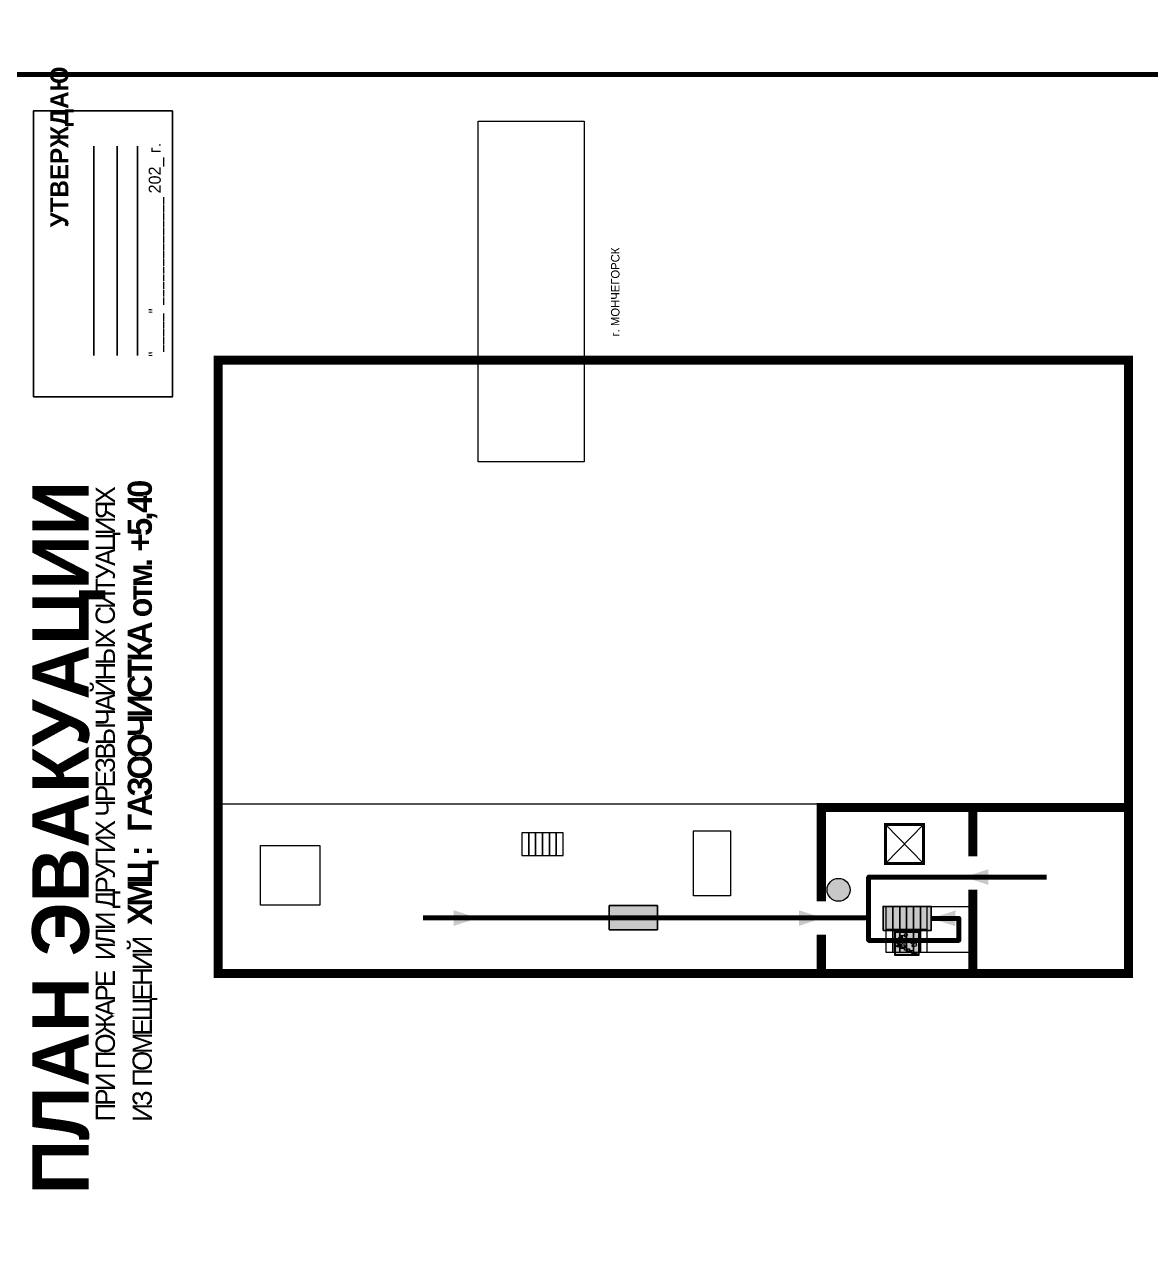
# Model space of a CAD drawing. Header units: millimetres. Extents: x 13114 to 67229, y 22859 to 38520.
# Drawn here: x 25637.9 to 26012.1, y 30510.1 to 30913.4 of the extents above; entities that cross this region are included whole.
import ezdxf

# ---------------------------------------------------------------- set-up
doc = ezdxf.new("R2010")
doc.units = ezdxf.units.MM
doc.layers.add('План_Штампы', color=7, linetype='Continuous')
doc.styles.add('обычный', font='arial.ttf')
picture_1 = doc.add_image_def('image1.jpg', size_in_pixel=(337, 105))

# ---------------------------------------------------------------- blocks, each defined once
blk = doc.blocks.new('A$C7B4425F7')
at = {"true_color": 0xffffff}
blk.add_hatch(color=7, dxfattribs=at).paths.add_polyline_path([(0, 0), (-16, 0), (-16, -8), (0, -8)])
h = blk.add_hatch(color=126)
h.paths.add_polyline_path([(-0.2, -0.2), (-15.8, -0.2), (-15.8, -7.8), (-0.2, -7.8)])
h.paths.add_polyline_path([(-11.76, -2.03), (-11.76, -3.66), (-11.17, -3.66, -0.568275), (-11.17, -6.18), (-12.58, -6.18), (-12.58, -2.03)], flags=16)
h.paths.add_polyline_path([(-13.33, -4.12, -0.495768), (-13.59, -6.18), (-15.03, -6.18), (-15.03, -2.03), (-13.59, -2.03, -0.487973)], flags=16)
h.paths.add_polyline_path([(-10.25, -2.03), (-9.48, -2.03), (-9.48, -6.18), (-10.25, -6.18)], flags=16)
h.paths.add_polyline_path([(-13.84, -3.69), (-14.24, -3.69), (-14.24, -3.03), (-13.9, -3.03, -0.692621)], flags=0)
h.paths.add_polyline_path([(-9.15, -2.03), (-8.4, -2.03), (-8.04, -3.07), (-7.68, -2.03), (-6.93, -2.03), (-7.64, -4.1), (-6.93, -6.18), (-7.68, -6.18), (-8.04, -5.14), (-8.4, -6.18), (-9.15, -6.18), (-8.44, -4.1)], flags=16)
h.paths.add_polyline_path([(-11.76, -4.46), (-11.42, -4.46, -0.692621), (-11.36, -5.12), (-11.76, -5.12)], flags=0)
h.paths.add_polyline_path([(-13.9, -5.2), (-14.24, -5.2), (-14.24, -4.55), (-13.84, -4.55, -0.708038)], flags=0)
edge = h.paths.add_edge_path(flags=16)
edge.add_ellipse((-5.51, -4.08), major_axis=(0, 2.05), ratio=0.586184, start_angle=0, end_angle=360)
edge = h.paths.add_edge_path(flags=0)
edge.add_ellipse((-5.51, -4.08), major_axis=(0, 1.14), ratio=0.454828, start_angle=0, end_angle=360)
h.paths.add_polyline_path([(-4.13, -4.96, 0.377264), (-3.48, -4.52, 0.0555), (-3.16, -2.03), (-1.66, -2.03), (-1.66, -4.96), (-0.96, -4.96), (-0.96, -7.01), (-1.75, -7.01), (-1.75, -6.18), (-3.3, -6.18), (-3.3, -7.02), (-4.13, -7.02)], flags=16)
h.paths.add_polyline_path([(-2.73, -2.91), (-2.28, -2.91), (-2.28, -4.96), (-3.05, -4.96, 0.079136)], flags=0)
at = {"color": 126}
blk.add_lwpolyline([(-16, -8), (0, -8), (0, 0), (-16, 0)], close=True, dxfattribs=at)
blk = doc.blocks.new('вниз')
at = {"lineweight": 0, "true_color": 0xffffff}
h = blk.add_hatch(color=7, dxfattribs=at)
h.dxf.hatch_style = 1
h.paths.add_polyline_path([(40994.51, -4472.22), (40986.51, -4472.22), (40986.51, -4480.22), (40994.51, -4480.22)])
h.paths.add_polyline_path([(40994.31, -4472.42), (40994.31, -4480.01), (40986.71, -4480.01), (40986.71, -4472.42)], flags=16)
h.paths.add_polyline_path([(40988.43, -4473.53), (40989.43, -4473.53), (40990.19, -4473.96), (40990.19, -4474.6), (40991, -4474.6), (40991, -4475.06), (40989.73, -4475.06), (40989.73, -4474.46), (40989.3, -4475.18), (40990.17, -4475.7), (40990.17, -4477.11), (40989.63, -4477.11), (40989.63, -4476.01), (40988.94, -4475.59), (40988.94, -4476.46), (40988.94, -4476.46), (40987.47, -4476.46), (40987.26, -4476.46), (40987.26, -4475.92), (40988.4, -4475.92), (40988.4, -4475.2), (40989.1, -4473.99), (40988.66, -4473.99), (40988.24, -4474.7), (40987.86, -4474.47), (40988.41, -4473.56)], flags=0)
h.paths.add_polyline_path([(40990.55, -4473.29, -1), (40989.69, -4473.29, -1)], flags=0)
h.paths.add_polyline_path([(40988.85, -4476.89), (40988.85, -4477.43), (40990.1, -4477.43), (40990.1, -4477.99), (40991.34, -4477.99), (40991.34, -4478.54), (40992.59, -4478.54), (40992.59, -4479.09), (40993.83, -4479.09), (40993.83, -4479.52), (40992.17, -4479.52), (40992.17, -4478.97), (40990.91, -4478.97), (40990.91, -4478.41), (40989.68, -4478.41), (40989.68, -4477.86), (40988.43, -4477.86), (40988.43, -4477.31), (40987.6, -4477.31), (40987.18, -4477.31), (40987.18, -4476.89)], flags=0)
h.paths.add_polyline_path([(40991.61, -4475.33), (40993.12, -4476.2), (40992.9, -4475.27), (40993.48, -4475.6), (40993.83, -4476.88), (40992.56, -4477.22), (40991.97, -4476.88), (40992.9, -4476.61), (40991.38, -4475.74), (40991.58, -4475.39)], flags=0)
h.paths.add_polyline_path([(40990.19, -4473.96), (40989.43, -4473.53), (40988.43, -4473.53), (40988.41, -4473.56), (40987.86, -4474.47), (40988.24, -4474.7), (40988.66, -4473.99), (40989.1, -4473.99), (40988.4, -4475.2), (40988.4, -4475.92), (40987.26, -4475.92), (40987.26, -4476.46), (40987.47, -4476.46), (40988.94, -4476.46), (40988.94, -4476.27), (40988.94, -4475.59), (40989.63, -4476.01), (40989.63, -4477.11), (40990.17, -4477.11), (40990.17, -4475.7), (40989.3, -4475.18), (40989.73, -4474.46), (40989.73, -4475.06), (40991, -4475.06), (40991, -4474.6), (40990.19, -4474.6)], flags=0)
h.paths.add_polyline_path([(40990.55, -4473.29, 1), (40989.69, -4473.29, 1)], flags=0)
h.paths.add_polyline_path([(40991.61, -4475.33), (40991.58, -4475.39), (40991.38, -4475.74), (40992.9, -4476.61), (40991.97, -4476.88), (40992.56, -4477.22), (40993.83, -4476.88), (40993.48, -4475.6), (40992.9, -4475.27), (40993.12, -4476.2)], flags=0)
h.paths.add_polyline_path([(40990.1, -4477.43), (40988.85, -4477.43), (40988.85, -4476.89), (40987.18, -4476.89), (40987.18, -4477.31), (40987.6, -4477.31), (40988.43, -4477.31), (40988.43, -4477.86), (40989.68, -4477.86), (40989.68, -4478.41), (40990.91, -4478.41), (40990.91, -4478.97), (40992.17, -4478.97), (40992.17, -4479.52), (40993.83, -4479.52), (40993.83, -4479.09), (40992.59, -4479.09), (40992.59, -4478.54), (40991.34, -4478.54), (40991.34, -4477.99), (40990.1, -4477.99)], flags=0)
at = {"lineweight": 0}
h = blk.add_hatch(color=126, dxfattribs=at)
h.dxf.hatch_style = 1
h.paths.add_polyline_path([(40994.31, -4472.42), (40986.71, -4472.42), (40986.71, -4480.01), (40994.31, -4480.01)])
h.paths.add_polyline_path([(40988.43, -4473.53), (40989.43, -4473.53), (40990.19, -4473.96), (40990.19, -4474.6), (40991, -4474.6), (40991, -4475.06), (40989.73, -4475.06), (40989.73, -4474.46), (40989.3, -4475.18), (40990.17, -4475.7), (40990.17, -4477.11), (40989.63, -4477.11), (40989.63, -4476.01), (40988.94, -4475.59), (40988.94, -4476.46), (40988.94, -4476.46), (40987.47, -4476.46), (40987.26, -4476.46), (40987.26, -4475.92), (40988.4, -4475.92), (40988.4, -4475.2), (40989.1, -4473.99), (40988.66, -4473.99), (40988.24, -4474.7), (40987.86, -4474.47), (40988.41, -4473.56)], flags=16)
h.paths.add_polyline_path([(40990.55, -4473.29, -1), (40989.69, -4473.29, -1)], flags=16)
h.paths.add_polyline_path([(40988.85, -4476.89), (40988.85, -4477.43), (40990.1, -4477.43), (40990.1, -4477.99), (40991.34, -4477.99), (40991.34, -4478.54), (40992.59, -4478.54), (40992.59, -4479.09), (40993.83, -4479.09), (40993.83, -4479.52), (40992.17, -4479.52), (40992.17, -4478.97), (40990.91, -4478.97), (40990.91, -4478.41), (40989.68, -4478.41), (40989.68, -4477.86), (40988.43, -4477.86), (40988.43, -4477.31), (40987.6, -4477.31), (40987.18, -4477.31), (40987.18, -4476.89)], flags=16)
h.paths.add_polyline_path([(40991.61, -4475.33), (40993.12, -4476.2), (40992.9, -4475.27), (40993.48, -4475.6), (40993.83, -4476.88), (40992.56, -4477.22), (40991.97, -4476.88), (40992.9, -4476.61), (40991.38, -4475.74), (40991.58, -4475.39)], flags=16)
at = {"lineweight": 0, "true_color": 0xffffff}
h = blk.add_hatch(color=7, dxfattribs=at)
h.dxf.hatch_style = 1
h.paths.add_polyline_path([(40989.73, -4474.46), (40989.73, -4475.06), (40991, -4475.06), (40991, -4474.6), (40990.19, -4474.6), (40990.19, -4473.96), (40989.43, -4473.53), (40988.43, -4473.53), (40988.41, -4473.56), (40987.86, -4474.47), (40988.24, -4474.7), (40988.66, -4473.99), (40989.1, -4473.99), (40988.4, -4475.2), (40988.4, -4475.92), (40987.26, -4475.92), (40987.26, -4476.46), (40987.47, -4476.46), (40988.94, -4476.46), (40988.94, -4475.59), (40989.63, -4476.01), (40989.63, -4477.11), (40990.17, -4477.11), (40990.17, -4475.7), (40989.3, -4475.18)])
h.paths.add_polyline_path([(40989.69, -4473.29, 1), (40990.55, -4473.29, 1)])
h.paths.add_polyline_path([(40991.61, -4475.33), (40991.58, -4475.39), (40991.38, -4475.74), (40992.9, -4476.61), (40991.97, -4476.88), (40992.56, -4477.22), (40993.83, -4476.88), (40993.48, -4475.6), (40992.9, -4475.27), (40993.12, -4476.2)])
h.paths.add_polyline_path([(40990.1, -4477.43), (40988.85, -4477.43), (40988.85, -4476.89), (40987.18, -4476.89), (40987.18, -4477.31), (40987.6, -4477.31), (40988.43, -4477.31), (40988.43, -4477.86), (40989.68, -4477.86), (40989.68, -4478.41), (40990.91, -4478.41), (40990.91, -4478.97), (40992.17, -4478.97), (40992.17, -4479.52), (40993.83, -4479.52), (40993.83, -4479.09), (40992.59, -4479.09), (40992.59, -4478.54), (40991.34, -4478.54), (40991.34, -4477.99), (40990.1, -4477.99)])
at = {"color": 126, "lineweight": 0}
for points in [[(40986.51, -4472.22), (40994.51, -4472.22), (40994.51, -4480.22), (40986.51, -4480.22)], [(40986.71, -4472.42), (40994.31, -4472.42), (40994.31, -4480.01), (40986.71, -4480.01)]]:
    blk.add_lwpolyline(points, close=True, dxfattribs=at)
for points in [[(40987.6, -4477.31), (40987.18, -4477.31), (40987.18, -4476.89), (40988.85, -4476.89), (40988.85, -4477.43), (40990.1, -4477.43), (40990.1, -4477.99), (40991.34, -4477.99), (40991.34, -4478.54), (40992.59, -4478.54), (40992.59, -4479.09), (40993.83, -4479.09), (40993.83, -4479.52), (40992.17, -4479.52), (40992.17, -4478.97), (40990.91, -4478.97), (40990.91, -4478.41), (40989.68, -4478.41), (40989.68, -4477.86), (40988.43, -4477.86), (40988.43, -4477.31), (40987.6, -4477.31)], [(40987.47, -4476.46), (40987.26, -4476.46), (40987.26, -4475.92), (40988.4, -4475.92), (40988.4, -4475.2), (40989.1, -4473.99), (40988.66, -4473.99), (40988.24, -4474.7), (40987.86, -4474.47), (40988.41, -4473.56), (40988.43, -4473.53), (40989.43, -4473.53), (40990.19, -4473.96), (40990.19, -4474.6), (40991, -4474.6), (40991, -4475.06), (40989.73, -4475.06), (40989.73, -4474.46), (40989.3, -4475.18), (40990.17, -4475.7), (40990.17, -4477.11), (40989.63, -4477.11), (40989.63, -4476.01), (40988.94, -4475.59), (40988.94, -4476.46)], [(40987.47, -4476.46), (40988.94, -4476.46), (40988.94, -4476.27)], [(40991.58, -4475.39), (40991.38, -4475.74), (40992.9, -4476.61), (40991.97, -4476.88), (40992.56, -4477.22), (40993.83, -4476.88), (40993.48, -4475.6), (40992.9, -4475.27), (40993.12, -4476.2), (40991.61, -4475.33), (40991.58, -4475.39)]]:
    blk.add_lwpolyline(points, dxfattribs=at)
blk.add_circle((40990.12, -4473.29), 0.432, dxfattribs=at)
blk = doc.blocks.new('A$C32E8229D')
at = {"true_color": 0xffffff}
blk.add_hatch(color=7, dxfattribs=at).paths.add_polyline_path([(0, 0), (0, -8), (16, -8), (16, 0)])
h = blk.add_hatch(color=126)
h.paths.add_polyline_path([(0.2, -0.2), (15.8, -0.2), (15.8, -7.8), (0.2, -7.8)])
h.paths.add_polyline_path([(13.49, -2.05), (12.08, -2.05), (11.37, -2.63, 0.162397), (11.29, -2.84), (11.29, -3.63), (10.35, -3.63), (10.35, -4.05), (11.68, -4.05), (11.68, -3.48), (12.26, -4.28), (11.29, -5.1), (11.29, -6.78), (11.85, -6.78), (11.85, -5.44), (12.8, -4.64), (12.8, -5.94), (14.46, -5.94), (14.46, -5.39), (13.45, -5.39), (13.45, -3.97), (12.46, -2.59), (13.15, -2.59), (13.69, -3.34), (14.18, -3)], flags=16)
h.paths.add_polyline_path([(10.74, -1.82, 1), (11.8, -1.82, 1)], flags=16)
h.paths.add_polyline_path([(9.39, -3.59), (5.99, -3.59), (6.56, -3.03), (5.91, -3.03), (5.1, -3.83), (5.91, -4.64), (6.56, -4.64), (5.99, -4.09), (9.39, -4.09)], flags=16)
h.paths.add_polyline_path([(4.29, -1.08), (1.72, -1.08), (1.72, -6.6), (4.29, -6.6)], flags=16)
at = {"color": 126}
blk.add_lwpolyline([(16, -8), (0, -8), (0, 0), (16, 0)], close=True, dxfattribs=at)
blk = doc.blocks.new('A$C7B8C2D5B')
at = {"lineweight": 0}
h = blk.add_hatch(color=5, dxfattribs=at)
h.dxf.hatch_style = 1
h.paths.add_polyline_path([(1.4, -3.02, 1), (-2.11, -3.02, 1)])
at = {"color": 5, "lineweight": 0}
blk.add_circle((-0.36, -3.02), 1.75, dxfattribs=at)

msp = doc.modelspace()

# ---------------------------------------------------------------- linework, layer by layer
at = {"color": 1, "lineweight": 100}
for points in [[(25622.76, 31291.74), (26222.76, 31291.74), (26222.76, 30896.74), (25622.76, 30896.74)], [(25622.76, 30896.74), (26222.76, 30896.74), (26222.76, 30501.74), (25622.76, 30501.74)]]:
    msp.add_lwpolyline(points, close=True, dxfattribs=at)
msp.add_lwpolyline([(25640.95, 30789.65), (25640.95, 30884.65), (25687.16, 30884.65), (25687.16, 30789.65)], close=True)
for points in [[(25661, 30803.4), (25661, 30872.93)], [(25668.76, 30803.4), (25668.76, 30872.93)], [(25675.55, 30803.4), (25675.55, 30872.93)]]:
    msp.add_lwpolyline(points)
at = {"lineweight": 100, "const_width": 3}
msp.add_lwpolyline([(25702.37, 30801.83), (26004.75, 30801.83), (26004.75, 30598.16), (25702.37, 30598.16)], close=True, dxfattribs=at)
at = {"lineweight": 0}
for points in [[(25901.46, 30654.4), (25702.37, 30654.4)], [(25924.05, 30634.68), (25936.67, 30647.63)], [(25924.05, 30647.63), (25936.67, 30634.68)], [(25924.17, 30620.36), (25953.02, 30620.36)], [(25924.17, 30605.28), (25952.53, 30605.28)]]:
    msp.add_lwpolyline(points, dxfattribs=at)
at = {"lineweight": 100, "const_width": 3}
for points in [[(25902.69, 30622.09), (25902.69, 30653.28), (26004.75, 30653.28)], [(25953.01, 30653.28), (25953.01, 30637.06)], [(25953.01, 30626.01), (25953.01, 30598.16)], [(25902.69, 30598.16), (25902.69, 30611.03)]]:
    msp.add_lwpolyline(points, dxfattribs=at)
at = {"lineweight": 0, "const_width": 1}
msp.add_lwpolyline([(25924.05, 30647.63), (25936.67, 30647.63), (25936.67, 30634.68), (25924.05, 30634.68)], close=True, dxfattribs=at)
at = {"lineweight": 0}
for points in [[(25803.24, 30637.33), (25805.52, 30637.33), (25805.52, 30644.87), (25803.24, 30644.87)], [(25805.52, 30637.33), (25807.8, 30637.33), (25807.8, 30644.87), (25805.52, 30644.87)], [(25807.8, 30637.33), (25810.09, 30637.33), (25810.09, 30644.87), (25807.8, 30644.87)], [(25810.09, 30637.33), (25812.37, 30637.33), (25812.37, 30644.87), (25810.09, 30644.87)], [(25812.37, 30637.33), (25814.65, 30637.33), (25814.65, 30644.87), (25812.37, 30644.87)], [(25814.65, 30637.33), (25816.93, 30637.33), (25816.93, 30644.87), (25814.65, 30644.87)], [(25860.22, 30645.51), (25872.54, 30645.51), (25872.54, 30623.96), (25860.22, 30623.96)], [(25716.39, 30640.62), (25736.14, 30640.62), (25736.14, 30620.88), (25716.39, 30620.88)], [(25924.17, 30612.82), (25926.45, 30612.82), (25926.45, 30620.36), (25924.17, 30620.36)], [(25926.45, 30612.82), (25928.73, 30612.82), (25928.73, 30620.36), (25926.45, 30620.36)], [(25928.73, 30612.82), (25931.01, 30612.82), (25931.01, 30620.36), (25928.73, 30620.36)], [(25931.01, 30612.82), (25933.3, 30612.82), (25933.3, 30620.36), (25931.01, 30620.36)], [(25933.3, 30612.82), (25935.58, 30612.82), (25935.58, 30620.36), (25933.3, 30620.36)], [(25935.58, 30612.82), (25937.86, 30612.82), (25937.86, 30620.36), (25935.58, 30620.36)], [(25924.17, 30605.28), (25926.45, 30605.28), (25926.45, 30612.82), (25924.17, 30612.82)], [(25926.45, 30605.28), (25928.73, 30605.28), (25928.73, 30612.82), (25926.45, 30612.82)], [(25928.73, 30605.28), (25931.01, 30605.28), (25931.01, 30612.82), (25928.73, 30612.82)], [(25931.01, 30605.28), (25933.3, 30605.28), (25933.3, 30612.82), (25931.01, 30612.82)], [(25933.3, 30605.28), (25935.58, 30605.28), (25935.58, 30612.82), (25933.3, 30612.82)], [(25935.58, 30605.28), (25937.86, 30605.28), (25937.86, 30612.82), (25935.58, 30612.82)]]:
    msp.add_lwpolyline(points, close=True, dxfattribs=at)
at = {"color": 126, "lineweight": 100, "true_color": 0x008754}
for points in [[(25918.4, 30616.61), (25918.4, 30630.16), (25977.5, 30630.16)], [(25939.53, 30616.45), (25948.38, 30616.45), (25948.38, 30609.12), (25918.4, 30609.12), (25918.4, 30616.61), (25770.4, 30616.61)]]:
    msp.add_lwpolyline(points, dxfattribs=at)
at = {"layer": 'План_Штампы', "color": 126, "true_color": 0x008754}
for points in [[(25958.22, 30632.8), (25958.2, 30627.58), (25950.18, 30630.17)], [(25780.56, 30613.95), (25780.58, 30619.18), (25788.6, 30616.59)], [(25895.22, 30613.95), (25895.24, 30619.18), (25903.25, 30616.59)], [(25947.26, 30619.09), (25947.24, 30613.87), (25939.23, 30616.46)]]:
    msp.add_solid(points, dxfattribs=at)

# ---------------------------------------------------------------- block references
at = {"xscale": 2.177419353276491, "yscale": 2.177419353276491, "zscale": 2.177419353276491}
msp.add_blockref('A$C7B8C2D5B', (25909.2, 30632.52), dxfattribs=at)
at = {"color": 126, "true_color": 0x008754}
msp.add_blockref('вниз', (-15059.38, 35084.32), dxfattribs=at)
msp.add_blockref('вниз', (-15059.38, 35084.32), dxfattribs=at)
at = {"layer": 'План_Штампы', "color": 126, "true_color": 0x008754, "xscale": -1}
msp.add_blockref('A$C32E8229D', (25848.25, 30620.71), dxfattribs=at)
at = {"layer": 'План_Штампы'}
msp.add_blockref('A$C7B4425F7', (25939.22, 30620.46), dxfattribs=at)

# ---------------------------------------------------------------- texts
at = {"lineweight": 0, "rotation": 90, "style": 'обычный'}
for s, insert, char_height, width, attachment_point in [('\\pi-18,l18,t18;{\\fProxima Nova Rg|b1|i0|c204|p2;УТВЕРЖДАЮ\\H1.1997x; }', (25650.42, 30872.69), 6, 126.6484, 5), ('{\\fArial Narrow|b0|i0|c204|p34;"_____" ______________ \\fProxima Nova Rg|b0|i0|c204|p2;202_ г. }', (25681.84, 30838.55), 4, 78.6503, 5), ('\\pi-8.4,l8.4,t8.4;{\\fProxima Nova Rg|b0|i0|c204|p2;г. МОНЧЕГОРСК\\H1.1997x; }', (25834.26, 30824.5), 2.8, 126.6484, 5), ('{\\fProxima Nova Rg|b1|i0|c204|p2;ПЛАН ЭВАКУАЦИИ}', (25640.56, 30524.83), 18.81, 422.276, 1)]:
    msp.add_mtext(s, dxfattribs=dict(at, insert=insert, char_height=char_height, width=width, attachment_point=attachment_point))
at = {"color": 0, "lineweight": 0, "insert": (25661.46, 30654.08), "char_height": 8, "width": 449.2158, "attachment_point": 5, "rotation": 90, "style": 'обычный'}
msp.add_mtext('{\\fArial Black|b1|i0|c204|p34;\\H2x;\\T0.85;  \\fArial Narrow|b0|i0|c204|p34;\\H0.8x;\\W0.9;\\P\\fProxima Nova Rg|b0|i0|c204|p2;\\H0.5x;\\W1;\\C256;ПРИ ПОЖАРЕ  ИЛИ ДРУГИХ ЧРЕЗВЫЧАЙНЫХ СИТУАЦИЯХ \\P ИЗ ПОМЕЩЕНИЙ \\fProxima Nova Rg|b1|i0|c204|p2;\\H1.25x; ХМЦ :  ГАЗООЧИСТКА отм. +5,40}', dxfattribs=at)

# ---------------------------------------------------------------- pictures from other files: only their frames are drawn
at = {"color": 7, "lineweight": 0, "true_color": 0xf5f5ff}
image = msp.add_image(picture_1, insert=(25823.89, 30768.11), size_in_units=(113.11, 35.24), rotation=90, dxfattribs=at)
image.dxf.flags = 7

doc.saveas('drawing.dxf')
